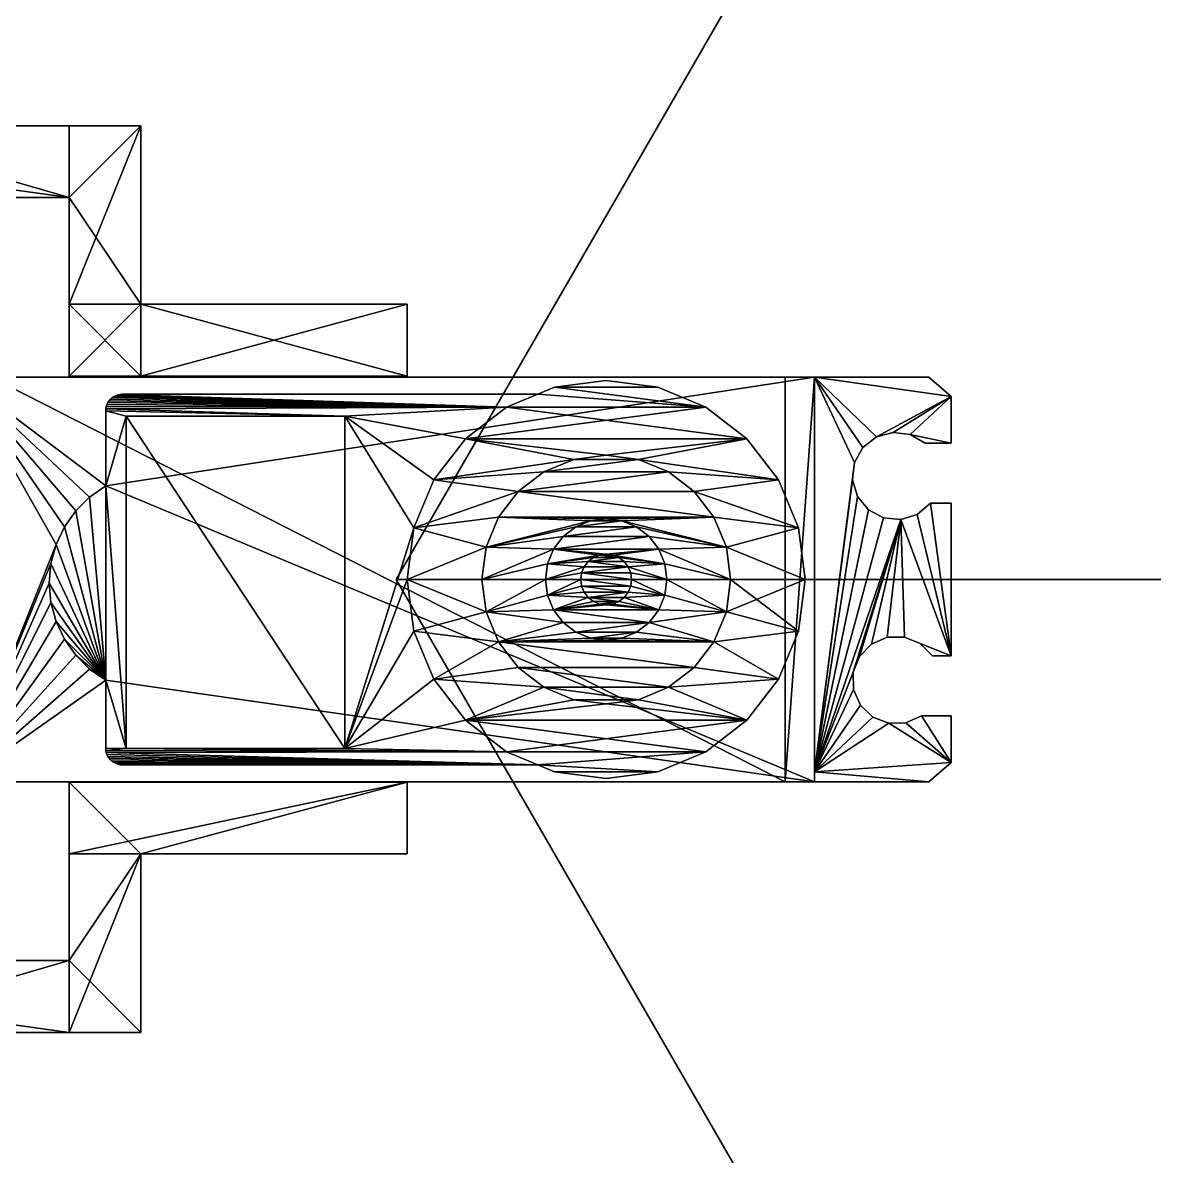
# Model space of a CAD drawing. Extents: x -0.216 to 0.216, y -0.188 to 0.188.
# Drawn here: x -0.1078 to -0.0539, y -0.0275 to 0.0265 of the extents above; entities that cross this region are included whole.
import ezdxf

# ---------------------------------------------------------------- set-up
doc = ezdxf.new("R2010")
doc.units = 0

# ---------------------------------------------------------------- blocks, each defined once
blk = doc.blocks.new('hexa_link1#2')
mesh = blk.add_polyface()
corners = [(-0.115265, 0.006899, 0.099276), (-0.117216, 0.008709, 0.099276), (-0.117216, 0.006487, 0.099276), (-0.117216, 0.008709, 0.09683), (-0.117216, 0.006487, 0.09683), (-0.115265, 0.006899, 0.09683), (-0.11615, 0.00963, 0.099276), (-0.11615, 0.00963, 0.09683), (-0.117216, 0.003631, 0.09683), (-0.115594, 0.003102, 0.09683), (-0.117216, -0.00363, 0.09683), (-0.115594, 0.003101, 0.099276), (-0.117216, 0.00363, 0.099276), (-0.117216, -0.00363, 0.099276), (-0.116223, 0.003631, 0.099276), (-0.116223, 0.003631, 0.09683), (-0.115975, 0.006487, 0.099276), (-0.105579, 0.01819, 0.088049), (-0.130264, 0.021608, 0.088049), (-0.130264, 0.01819, 0.088049), (-0.117379, 0.01819, 0.071549), (-0.130264, 0.01819, 0.071549), (-0.132399, 0.01819, 0.087768), (-0.132399, 0.01819, 0.071831), (-0.134389, 0.01819, 0.086944), (-0.132399, 0.021608, 0.087768), (-0.132399, 0.021608, 0.071831), (-0.134389, 0.021608, 0.072655), (-0.134389, 0.01819, 0.072655), (-0.130264, 0.021608, 0.071549), (-0.117379, 0.021608, 0.071549), (-0.117379, 0.021608, 0.070169), (-0.117379, 0.01819, 0.070169), (-0.105579, 0.021608, 0.088049)]
mesh.append_faces([[corners[k] for k in face] for face in [(0, 1, 2), (3, 2, 1), (2, 3, 4), (3, 5, 4), (3, 6, 7), (6, 3, 1), (8, 9, 10), (11, 12, 13), (14, 8, 12), (8, 14, 15), (10, 12, 8), (4, 16, 2), (17, 18, 19), (19, 20, 17), (19, 21, 20), (22, 21, 19), (22, 23, 21), (24, 23, 22), (25, 24, 22), (22, 18, 25), (18, 22, 19), (26, 25, 18), (27, 25, 26), (27, 23, 28), (23, 27, 26), (29, 23, 26), (23, 29, 21), (30, 21, 29), (21, 30, 20), (31, 20, 30), (20, 31, 32), (29, 33, 30), (29, 18, 33), (26, 18, 29)]])
mesh = blk.add_polyface()
corners = [(-0.110711, 0.00963, 0.099276), (-0.113011, 0.006282, 0.099276), (-0.112611, 0.005565, 0.099276), (-0.113658, 0.006788, 0.099276), (-0.117216, 0.008709, 0.099276), (-0.11615, 0.00963, 0.099276), (-0.11615, 0.00963, 0.09683), (-0.110711, 0.00963, 0.09683), (-0.112519, 0.004748, 0.09683), (-0.112519, 0.004748, 0.099276), (-0.112611, 0.005565, 0.09683), (-0.113011, 0.006282, 0.09683), (-0.113658, 0.006788, 0.09683), (-0.11445, 0.007006, 0.099276), (-0.11445, 0.007006, 0.09683), (-0.115265, 0.006899, 0.09683), (-0.115265, 0.006899, 0.099276), (-0.117216, 0.008709, 0.09683), (-0.117216, 0.006487, 0.09683), (-0.115975, 0.006487, 0.09683), (-0.115975, 0.006487, 0.099276), (-0.117216, 0.006487, 0.099276), (-0.130264, 0.021608, 0.088049), (-0.105579, 0.01819, 0.088049), (-0.105579, 0.021608, 0.088049), (-0.117379, 0.01819, 0.071549), (-0.105579, 0.01819, 0.070169), (-0.117379, 0.021608, 0.070169), (-0.117379, 0.01819, 0.070169), (-0.117379, 0.021608, 0.071549), (-0.102161, 0.021609, 0.070169)]
mesh.append_faces([[corners[k] for k in face] for face in [(0, 1, 2), (0, 3, 1), (0, 4, 3), (4, 0, 5), (0, 6, 5), (6, 0, 7), (2, 8, 9), (8, 2, 10), (1, 10, 2), (10, 1, 11), (1, 12, 11), (12, 1, 3), (13, 12, 3), (12, 13, 14), (13, 15, 14), (15, 13, 16), (4, 16, 13), (15, 17, 14), (17, 12, 14), (17, 7, 12), (7, 17, 6), (12, 7, 11), (11, 7, 10), (18, 15, 19), (16, 19, 15), (19, 16, 20), (16, 21, 20), (20, 18, 19), (3, 4, 13), (22, 23, 24), (23, 25, 26), (27, 26, 28), (29, 30, 27), (26, 25, 28)]])
mesh = blk.add_polyface()
corners = [(-0.103143, 0.008818, 0.103486), (-0.103039, 0.008825, 0.10613), (-0.103039, 0.008825, 0.103486), (-0.103143, 0.008818, 0.10613), (-0.103245, 0.008798, 0.103486), (-0.103245, 0.008798, 0.10613), (-0.103343, 0.008764, 0.103486), (-0.103343, 0.008764, 0.10613), (-0.103436, 0.008718, 0.103486), (-0.103436, 0.008718, 0.10613), (-0.103523, 0.008661, 0.103486), (-0.103523, 0.008661, 0.10613), (-0.103601, 0.008592, 0.103486), (-0.103601, 0.008592, 0.10613), (-0.103669, 0.008514, 0.10613), (-0.103669, 0.008514, 0.103486), (-0.103727, 0.008428, 0.10613), (-0.103727, 0.008428, 0.103486), (-0.103773, 0.008335, 0.103486), (-0.103773, 0.008335, 0.10613), (-0.105579, 0.00969, 0.10613), (-0.105579, 0.021608, 0.088049), (-0.105579, 0.01819, 0.088049), (-0.105579, 0.013108, 0.10613), (-0.102161, 0.00969, 0.10613), (-0.102161, 0.013108, 0.10613), (-0.105579, 0.00969, 0.070169), (-0.105579, 0.01819, 0.070169), (-0.117379, 0.021608, 0.070169), (-0.102161, 0.021609, 0.070169), (-0.117379, 0.021608, 0.071549), (-0.102161, 0.021608, 0.088049), (-0.102161, 0.013108, 0.070169)]
mesh.append_faces([[corners[k] for k in face] for face in [(0, 1, 2), (1, 0, 3), (4, 3, 0), (3, 4, 5), (6, 5, 4), (5, 6, 7), (8, 7, 6), (7, 8, 9), (10, 9, 8), (9, 10, 11), (12, 11, 10), (11, 12, 13), (12, 14, 13), (14, 12, 15), (15, 16, 14), (16, 15, 17), (18, 16, 17), (16, 18, 19), (20, 21, 22), (21, 20, 23), (24, 23, 20), (23, 24, 25), (26, 24, 20), (20, 22, 26), (26, 22, 27), (27, 28, 29), (29, 30, 21), (29, 21, 31), (23, 31, 21), (31, 23, 25), (32, 31, 25), (31, 32, 29), (32, 27, 29), (32, 26, 27)]])
mesh = blk.add_polyface()
corners = [(-0.103039, 0.008825, 0.103486), (-0.083255, 0.008825, 0.10613), (-0.083255, 0.008825, 0.103486), (-0.103143, 0.008818, 0.10613), (-0.08474, 0.00821, 0.10613), (-0.08821, 0.00474, 0.10613), (-0.092446, 0.007781, 0.10613), (-0.089157, 0.002454, 0.10613), (-0.110711, 0.00963, 0.09683), (-0.070071, 0.00963, 0.103486), (-0.110711, 0.00963, 0.072173), (-0.109303, 0.00963, 0.070169), (-0.103039, 0.008825, 0.10613), (-0.103245, 0.008798, 0.10613), (-0.103343, 0.008764, 0.10613), (-0.103436, 0.008718, 0.10613), (-0.103523, 0.008661, 0.10613), (-0.103601, 0.008592, 0.10613), (-0.103669, 0.008514, 0.10613), (-0.103727, 0.008428, 0.10613), (-0.103773, 0.008335, 0.10613), (-0.103806, 0.008236, 0.10613), (-0.103826, 0.008135, 0.10613), (-0.103833, 0.008031, 0.10613), (-0.102862, 0.007782, 0.10613), (-0.110711, 0.00963, 0.103486), (-0.103833, 0.004458, 0.103486), (-0.110711, 0.00963, 0.099276), (-0.092446, -0.008049, 0.10613), (-0.102161, 0.00969, 0.10613), (-0.08948, 0.013108, 0.10613), (-0.102161, 0.013108, 0.10613), (-0.08948, 0.00969, 0.10613), (-0.08948, 0.00969, 0.070169), (-0.105579, 0.00969, 0.070169), (-0.102161, 0.013108, 0.070169), (-0.08948, 0.013108, 0.070169)]
mesh.append_faces([[corners[k] for k in face] for face in [(0, 1, 2), (1, 3, 4), (5, 6, 7), (8, 9, 10), (10, 9, 11), (1, 0, 12), (3, 1, 12), (4, 3, 13), (4, 13, 14), (4, 14, 15), (4, 15, 16), (4, 16, 17), (4, 17, 18), (4, 18, 19), (4, 19, 20), (4, 20, 21), (4, 21, 22), (4, 22, 6), (23, 24, 6), (25, 26, 9), (27, 9, 8), (9, 27, 25), (7, 6, 28), (24, 28, 6), (29, 30, 31), (30, 29, 32), (29, 33, 32), (29, 34, 33), (34, 35, 33), (33, 35, 36), (35, 30, 36), (30, 35, 31), (32, 36, 30), (36, 32, 33)]])
mesh = blk.add_polyface()
corners = [(-0.110711, -0.00963, 0.072173), (-0.110711, 0.00963, 0.09683), (-0.110711, 0.00963, 0.072173), (-0.109303, -0.00963, 0.070169), (-0.109303, 0.00963, 0.070169), (-0.106197, 0.001662, 0.103486), (-0.110711, 0.00963, 0.103486), (-0.110711, -0.00963, 0.103486), (-0.110711, 0.00963, 0.099276), (-0.112611, 0.005565, 0.099276), (-0.110711, -0.009157, 0.099276), (-0.112519, 0.004748, 0.099276), (-0.112611, 0.005565, 0.09683), (-0.110711, -0.009157, 0.09683), (-0.112519, 0.004748, 0.09683), (-0.11275, 0.00396, 0.099276), (-0.11275, 0.00396, 0.09683), (-0.113268, 0.003322, 0.09683), (-0.113268, 0.003322, 0.099276), (-0.113992, 0.002934, 0.09683), (-0.113992, 0.002934, 0.099276), (-0.11481, 0.002857, 0.09683), (-0.11481, 0.002857, 0.099276), (-0.115594, 0.003102, 0.09683), (-0.115594, 0.003101, 0.099276), (-0.116223, 0.003631, 0.099276), (-0.116223, 0.003631, 0.09683), (-0.117216, 0.003631, 0.09683), (-0.117216, -0.00363, 0.09683), (-0.117216, -0.00363, 0.099276), (-0.117216, 0.00363, 0.099276), (-0.114169, -0.002752, 0.09683), (-0.114986, -0.002746, 0.09683), (-0.113417, -0.003073, 0.09683), (-0.113417, -0.003073, 0.099276), (-0.114169, -0.002752, 0.099276), (-0.114986, -0.002746, 0.099276)]
mesh.append_faces([[corners[k] for k in face] for face in [(0, 1, 2), (3, 2, 4), (5, 6, 7), (8, 7, 6), (8, 9, 10), (10, 9, 11), (12, 1, 13), (12, 13, 14), (15, 14, 16), (14, 15, 11), (17, 15, 16), (15, 17, 18), (19, 18, 17), (18, 19, 20), (21, 20, 19), (20, 21, 22), (23, 22, 21), (22, 23, 24), (23, 25, 24), (25, 23, 26), (23, 27, 26), (28, 23, 21), (24, 29, 22), (30, 24, 25), (10, 18, 20), (10, 15, 18), (10, 11, 15), (17, 13, 19), (16, 13, 17), (14, 13, 16), (21, 31, 32), (21, 33, 31), (34, 22, 35), (35, 22, 36)]])
mesh = blk.add_polyface()
corners = [(-0.103773, 0.008335, 0.103486), (-0.103806, 0.008236, 0.10613), (-0.103773, 0.008335, 0.10613), (-0.103806, 0.008236, 0.103486), (-0.103826, 0.008135, 0.10613), (-0.103826, 0.008135, 0.103486), (-0.103833, 0.008031, 0.10613), (-0.103833, 0.008031, 0.103486), (-0.103833, 0.004458, 0.10613), (-0.103833, 0.004458, 0.103486), (-0.103833, -0.004793, 0.10613), (-0.092446, 0.007781, 0.10613), (-0.102862, 0.007782, 0.10613), (-0.102862, -0.008049, 0.10613), (-0.1046, 0.003927, 0.10613), (-0.105263, 0.00327, 0.10613), (-0.1046, 0.003927, 0.103486), (-0.105263, 0.00327, 0.103486), (-0.110711, 0.00963, 0.103486), (-0.105801, 0.002507, 0.103486), (-0.106197, 0.001662, 0.103486), (-0.105801, 0.002507, 0.10613), (-0.106197, 0.001662, 0.10613), (-0.10644, 0.000762, 0.103486), (-0.10644, 0.000762, 0.10613), (-0.106522, -0.000168, 0.10613), (-0.106522, -0.000168, 0.103486), (-0.10644, -0.001097, 0.10613)]
mesh.append_faces([[corners[k] for k in face] for face in [(0, 1, 2), (1, 0, 3), (3, 4, 1), (4, 3, 5), (5, 6, 4), (6, 5, 7), (7, 8, 6), (8, 7, 9), (10, 9, 8), (11, 4, 6), (12, 6, 8), (12, 8, 13), (14, 10, 8), (10, 14, 15), (16, 15, 14), (15, 16, 17), (16, 18, 17), (9, 18, 16), (19, 18, 20), (17, 18, 19), (21, 17, 19), (17, 21, 15), (10, 15, 21), (19, 22, 21), (22, 19, 20), (23, 22, 20), (22, 23, 24), (23, 25, 24), (25, 23, 26), (14, 9, 16), (9, 14, 8), (10, 21, 22), (26, 27, 25)]])
mesh = blk.add_polyface()
corners = [(-0.08821, -0.00474, 0.103486), (-0.082963, -0.005131, 0.103486), (-0.086703, -0.006703, 0.103486), (-0.08419, -0.00419, 0.103486), (-0.085131, -0.002963, 0.103486), (-0.089157, -0.002453, 0.103486), (-0.085723, -0.001533, 0.103486), (-0.08948, 0, 0.103486), (-0.085925, 0, 0.103486), (-0.086703, -0.006703, 0.10613), (-0.092446, -0.008049, 0.10613), (-0.08474, -0.00821, 0.10613), (-0.08821, -0.00474, 0.10613), (-0.089157, -0.002453, 0.10613), (-0.08948, 0, 0.10613), (-0.089157, 0.002454, 0.10613), (-0.085925, 0, 0.10613), (-0.085723, -0.001533, 0.10613), (-0.085131, -0.002963, 0.10613), (-0.08419, -0.00419, 0.10613), (-0.082963, -0.005131, 0.10613), (-0.085131, -0.002963, 0.108269), (-0.08419, -0.00419, 0.108269), (-0.085723, -0.001533, 0.108269), (-0.085925, 0, 0.108269), (-0.082047, -0.002047, 0.108269), (-0.109303, 0.00963, 0.070169), (-0.071479, -0.00963, 0.070169), (-0.109303, -0.00963, 0.070169), (-0.070071, -0.00963, 0.103486), (-0.103833, 0.004458, 0.103486), (-0.103833, -0.004793, 0.103486), (-0.102862, 0.007782, 0.10613), (-0.102862, -0.008049, 0.10613)]
mesh.append_faces([[corners[k] for k in face] for face in [(0, 1, 2), (0, 3, 1), (0, 4, 3), (5, 4, 0), (5, 6, 4), (7, 6, 5), (7, 8, 6), (9, 10, 11), (12, 10, 9), (13, 10, 12), (14, 10, 13), (15, 10, 14), (16, 14, 17), (17, 14, 13), (17, 13, 18), (18, 13, 12), (18, 12, 19), (19, 12, 20), (20, 12, 9), (3, 18, 19), (18, 3, 4), (6, 18, 4), (18, 6, 17), (6, 16, 17), (16, 6, 8), (19, 21, 22), (21, 19, 18), (17, 21, 18), (21, 17, 23), (17, 24, 23), (23, 25, 21), (26, 27, 28), (29, 30, 31), (10, 32, 33)]])
mesh = blk.add_polyface()
corners = [(-0.071479, -0.00963, 0.070169), (-0.109303, 0.00963, 0.070169), (-0.071479, 0.00963, 0.070169), (-0.08948, 0, 0.103486), (-0.085723, 0.001534, 0.103486), (-0.085925, 0, 0.103486), (-0.089157, 0.002454, 0.103486), (-0.085131, 0.002963, 0.103486), (-0.08419, 0.00419, 0.103486), (-0.08821, 0.00474, 0.103486), (-0.082963, 0.005131, 0.103486), (-0.081534, 0.005723, 0.103486), (-0.086703, 0.006703, 0.103486), (-0.086703, 0.006703, 0.10613), (-0.092446, 0.007781, 0.10613), (-0.08821, 0.00474, 0.10613), (-0.08474, 0.00821, 0.10613), (-0.081534, 0.005723, 0.10613), (-0.082963, 0.005131, 0.10613), (-0.08419, 0.00419, 0.10613), (-0.089157, 0.002454, 0.10613), (-0.085131, 0.002963, 0.10613), (-0.085723, 0.001534, 0.10613), (-0.08948, 0, 0.10613), (-0.085925, 0, 0.10613), (-0.085723, 0.001534, 0.108269), (-0.085925, 0, 0.108269), (-0.085131, 0.002963, 0.108269), (-0.08419, 0.00419, 0.108269), (-0.082507, 0.001448, 0.108269), (-0.085723, -0.001533, 0.10613), (-0.082895, 0, 0.108269), (-0.085723, -0.001533, 0.108269)]
mesh.append_faces([[corners[k] for k in face] for face in [(0, 1, 2), (3, 4, 5), (6, 4, 3), (6, 7, 4), (6, 8, 7), (9, 8, 6), (9, 10, 8), (9, 11, 10), (12, 11, 9), (13, 14, 15), (16, 14, 13), (17, 13, 15), (17, 15, 18), (18, 15, 19), (19, 15, 20), (19, 20, 21), (21, 20, 22), (22, 20, 23), (22, 23, 24), (5, 22, 24), (22, 5, 4), (4, 21, 22), (21, 4, 7), (8, 21, 7), (21, 8, 19), (24, 25, 26), (25, 24, 22), (22, 27, 25), (27, 22, 21), (19, 27, 21), (27, 19, 28), (25, 29, 26), (26, 30, 24), (26, 31, 32)]])
mesh = blk.add_polyface()
corners = [(-0.109303, 0.00963, 0.070169), (-0.070071, 0.00963, 0.103486), (-0.071479, 0.00963, 0.070169), (-0.077547, 0.009157, 0.103486), (-0.082454, 0.009157, 0.103486), (-0.08, 0.00948, 0.103486), (-0.07526, 0.00821, 0.103486), (-0.077547, 0.009157, 0.10613), (-0.08, 0.00948, 0.10613), (-0.082454, 0.009157, 0.10613), (-0.083255, 0.008825, 0.103486), (-0.083255, 0.008825, 0.10613), (-0.081534, 0.005723, 0.103486), (-0.086703, 0.006703, 0.103486), (-0.08, 0.005925, 0.103486), (-0.073297, 0.006703, 0.103486), (-0.08474, 0.00821, 0.103486), (-0.07526, 0.00821, 0.10613), (-0.086703, 0.006703, 0.10613), (-0.073297, 0.006703, 0.10613), (-0.08474, 0.00821, 0.10613), (-0.08, 0.005925, 0.10613), (-0.081534, 0.005723, 0.10613), (-0.078467, 0.005723, 0.103486), (-0.078467, 0.005723, 0.10613), (-0.081534, 0.005723, 0.108269), (-0.08, 0.005925, 0.108269), (-0.078467, 0.005723, 0.108269), (-0.077038, 0.005131, 0.10613), (-0.082963, 0.005131, 0.108269)]
mesh.append_faces([[corners[k] for k in face] for face in [(0, 1, 2), (3, 4, 5), (4, 3, 6), (5, 7, 3), (7, 5, 8), (4, 8, 5), (8, 4, 9), (10, 9, 4), (9, 10, 11), (12, 13, 14), (13, 15, 14), (16, 15, 13), (16, 6, 15), (10, 6, 16), (4, 6, 10), (17, 18, 19), (17, 20, 18), (17, 11, 20), (17, 9, 11), (7, 9, 17), (9, 7, 8), (21, 18, 22), (19, 18, 21), (21, 23, 24), (23, 21, 14), (22, 14, 21), (14, 22, 12), (21, 25, 22), (25, 21, 26), (24, 26, 21), (26, 24, 27), (28, 27, 24), (25, 27, 29), (27, 25, 26)]])
mesh = blk.add_polyface()
corners = [(-0.103833, 0.004458, 0.103486), (-0.070071, -0.00963, 0.103486), (-0.070071, 0.00963, 0.103486), (-0.085925, 0, 0.108269), (-0.082797, 0.000749, 0.108269), (-0.082895, 0, 0.108269), (-0.082507, 0.001448, 0.108269), (-0.085723, 0.001534, 0.108269), (-0.082047, 0.002047, 0.108269), (-0.081448, 0.002507, 0.108269), (-0.082895, 0, 0.111836), (-0.082797, 0.000749, 0.111836), (-0.082507, 0.001448, 0.111836), (-0.082047, 0.002047, 0.111836), (-0.077953, 0.002047, 0.111836), (-0.081168, 0.000313, 0.111836), (-0.081209, 0, 0.111836), (-0.081047, 0.000605, 0.111836), (-0.080855, 0.000855, 0.111836), (-0.080605, 0.001047, 0.111836), (-0.080313, 0.001168, 0.111836), (-0.08, 0.001209, 0.111836), (-0.081168, 0.000313, 0.108269), (-0.081209, 0, 0.108269), (-0.081047, 0.000605, 0.108269), (-0.080855, 0.000855, 0.108269), (-0.080605, 0.001047, 0.108269), (-0.080313, 0.001168, 0.108269), (-0.078953, 0.000605, 0.108269), (-0.078791, 0, 0.108269)]
mesh.append_faces([[corners[k] for k in face] for face in [(0, 1, 2), (3, 4, 5), (3, 6, 4), (7, 8, 6), (7, 9, 8), (4, 10, 5), (10, 4, 11), (4, 12, 11), (12, 4, 6), (6, 13, 12), (13, 6, 8), (9, 13, 8), (13, 14, 12), (10, 15, 16), (10, 17, 15), (11, 17, 10), (11, 18, 17), (11, 19, 18), (11, 20, 19), (12, 20, 11), (20, 12, 21), (16, 22, 23), (22, 16, 15), (15, 24, 22), (24, 15, 17), (17, 25, 24), (25, 17, 18), (19, 25, 18), (25, 19, 26), (20, 26, 19), (26, 20, 27), (24, 28, 22), (22, 29, 23)]])
mesh = blk.add_polyface()
corners = [(-0.070071, 0.00963, 0.072173), (-0.071479, -0.00963, 0.070169), (-0.071479, 0.00963, 0.070169), (-0.077547, 0.009157, 0.103486), (-0.07526, 0.00821, 0.10613), (-0.07526, 0.00821, 0.103486), (-0.077547, 0.009157, 0.10613), (-0.073297, 0.006703, 0.10613), (-0.073297, 0.006703, 0.103486), (-0.078467, 0.005723, 0.10613), (-0.08, 0.005925, 0.10613), (-0.07179, 0.00474, 0.10613), (-0.077038, 0.005131, 0.10613), (-0.077038, 0.005131, 0.103486), (-0.070843, 0.002454, 0.10613), (-0.07581, 0.00419, 0.10613), (-0.074869, 0.002963, 0.10613), (-0.07581, 0.00419, 0.103486), (-0.07179, 0.00474, 0.103486), (-0.078467, 0.005723, 0.103486), (-0.08, 0.005925, 0.103486), (-0.070843, 0.002454, 0.103486), (-0.074869, 0.002963, 0.103486), (-0.074277, 0.001534, 0.10613), (-0.078467, 0.005723, 0.108269), (-0.077038, 0.005131, 0.108269), (-0.07581, 0.00419, 0.108269), (-0.074869, 0.002963, 0.108269), (-0.074277, 0.001534, 0.108269), (-0.079251, 0.002797, 0.108269)]
mesh.append_faces([[corners[k] for k in face] for face in [(0, 1, 2), (3, 4, 5), (4, 3, 6), (5, 7, 8), (7, 5, 4), (9, 7, 10), (7, 9, 11), (11, 9, 12), (9, 13, 12), (14, 15, 16), (11, 15, 14), (11, 12, 15), (13, 15, 12), (15, 13, 17), (13, 18, 17), (19, 18, 13), (19, 8, 18), (20, 8, 19), (8, 11, 18), (11, 8, 7), (11, 21, 18), (21, 11, 14), (17, 21, 22), (17, 18, 21), (22, 15, 17), (15, 22, 16), (22, 23, 16), (24, 12, 25), (15, 25, 12), (25, 15, 26), (15, 27, 26), (27, 15, 16), (16, 28, 27), (29, 27, 28)]])
mesh = blk.add_polyface()
corners = [(-0.070071, -0.00963, 0.103486), (-0.071479, -0.00963, 0.070169), (-0.070071, -0.00963, 0.09683), (-0.070071, 0.00963, 0.072173), (-0.070071, -0.00963, 0.072173), (-0.070071, 0.00963, 0.09683), (-0.070071, -0.009157, 0.099276), (-0.070071, 0.00963, 0.103486), (-0.070071, -0.00963, 0.099276), (-0.070071, -0.009157, 0.09683), (-0.068032, 0.00396, 0.099276), (-0.067514, 0.003322, 0.099276), (-0.068237, -0.004418, 0.099276), (-0.068223, -0.005235, 0.099276), (-0.067895, -0.005984, 0.099276), (-0.067304, -0.006549, 0.099276), (-0.064631, -0.00963, 0.099276), (-0.067895, -0.005984, 0.09683), (-0.067304, -0.006549, 0.09683), (-0.068223, -0.005235, 0.09683), (-0.068237, -0.004418, 0.09683), (-0.07179, -0.00474, 0.10613), (-0.077038, -0.005131, 0.10613), (-0.073297, -0.006703, 0.10613), (-0.074869, -0.002963, 0.10613), (-0.07581, -0.00419, 0.10613), (-0.070843, -0.002453, 0.10613), (-0.074277, -0.001533, 0.10613), (-0.07052, 0, 0.10613), (-0.07052, 0, 0.103486), (-0.070843, -0.002453, 0.103486), (-0.07179, -0.00474, 0.103486), (-0.073297, -0.006703, 0.103486), (-0.07526, -0.00821, 0.10613), (-0.077038, -0.005131, 0.103486), (-0.074869, -0.002963, 0.103486), (-0.07581, -0.00419, 0.103486), (-0.074277, -0.001533, 0.103486), (-0.074075, 0, 0.103486), (-0.074277, -0.001533, 0.108269), (-0.074075, 0, 0.10613)]
mesh.append_faces([[corners[k] for k in face] for face in [(0, 1, 2), (1, 3, 4), (4, 5, 2), (4, 2, 1), (0, 6, 7), (6, 0, 8), (2, 5, 9), (10, 6, 11), (12, 6, 13), (13, 6, 14), (14, 6, 15), (16, 6, 8), (9, 17, 18), (9, 19, 17), (9, 20, 19), (21, 22, 23), (21, 24, 25), (26, 24, 21), (26, 27, 24), (28, 27, 26), (26, 29, 28), (29, 26, 30), (21, 30, 26), (30, 21, 31), (23, 31, 21), (31, 23, 32), (33, 32, 23), (34, 31, 32), (35, 31, 36), (35, 30, 31), (37, 30, 35), (38, 30, 37), (38, 29, 30), (39, 40, 27)]])
mesh = blk.add_polyface()
corners = [(-0.071479, 0.00963, 0.070169), (-0.070071, 0.00963, 0.103486), (-0.070071, 0.00963, 0.09683), (-0.070071, 0.00963, 0.072173), (-0.070071, 0.00963, 0.099276), (-0.064631, 0.00963, 0.09683), (-0.064631, 0.00963, 0.099276), (-0.063566, 0.008709, 0.099276), (-0.067124, 0.006788, 0.099276), (-0.06777, 0.006282, 0.099276), (-0.068171, 0.005565, 0.099276), (-0.067771, 0.006282, 0.09683), (-0.068171, 0.005565, 0.09683), (-0.067124, 0.006788, 0.09683), (-0.063566, 0.008709, 0.09683), (-0.063566, 0.006487, 0.09683), (-0.063566, 0.006487, 0.099276), (-0.065517, 0.0069, 0.099276), (-0.066332, 0.007006, 0.099276), (-0.066332, 0.007006, 0.09683), (-0.065517, 0.0069, 0.09683), (-0.064807, 0.006487, 0.09683), (-0.064807, 0.006487, 0.099276)]
mesh.append_faces([[corners[k] for k in face] for face in [(0, 1, 2), (0, 2, 3), (2, 4, 5), (5, 4, 6), (4, 7, 6), (7, 4, 8), (8, 4, 9), (9, 4, 10), (2, 11, 12), (2, 13, 11), (2, 14, 13), (14, 2, 5), (5, 7, 14), (7, 5, 6), (7, 15, 14), (15, 7, 16), (7, 17, 16), (17, 7, 18), (7, 8, 18), (8, 19, 18), (19, 8, 13), (9, 13, 8), (13, 9, 11), (13, 14, 19), (14, 20, 19), (20, 14, 15), (20, 15, 21), (15, 22, 21), (22, 15, 16), (16, 17, 22), (17, 21, 22), (21, 17, 20), (18, 20, 17), (20, 18, 19)]])
mesh = blk.add_polyface()
corners = [(-0.070071, 0.00963, 0.09683), (-0.070071, -0.00963, 0.072173), (-0.070071, 0.00963, 0.072173), (-0.068171, 0.005565, 0.099276), (-0.070071, 0.00963, 0.099276), (-0.070071, -0.009157, 0.099276), (-0.070071, 0.00963, 0.103486), (-0.068171, 0.005565, 0.09683), (-0.070071, -0.009157, 0.09683), (-0.067771, 0.006282, 0.09683), (-0.06777, 0.006282, 0.099276), (-0.068263, 0.004748, 0.09683), (-0.068263, 0.004748, 0.099276), (-0.068032, 0.00396, 0.09683), (-0.068032, 0.00396, 0.099276), (-0.067514, 0.003322, 0.09683), (-0.067514, 0.003322, 0.099276), (-0.06679, 0.002934, 0.099276), (-0.06679, 0.002934, 0.09683), (-0.065972, 0.002857, 0.099276), (-0.065972, 0.002857, 0.09683), (-0.065188, 0.003102, 0.099276), (-0.065188, 0.003101, 0.09683), (-0.064559, 0.003631, 0.099276), (-0.064559, 0.003631, 0.09683), (-0.063566, 0.003631, 0.099276), (-0.063566, 0.003631, 0.09683), (-0.063566, -0.00363, 0.09683), (-0.063566, -0.00363, 0.099276)]
mesh.append_faces([[corners[k] for k in face] for face in [(0, 1, 2), (3, 4, 5), (6, 5, 4), (0, 7, 8), (3, 9, 10), (9, 3, 7), (3, 11, 7), (11, 3, 12), (3, 5, 12), (8, 7, 11), (12, 13, 11), (13, 12, 14), (14, 15, 13), (15, 14, 16), (17, 15, 16), (15, 17, 18), (19, 18, 17), (18, 19, 20), (21, 20, 19), (20, 21, 22), (23, 22, 21), (22, 23, 24), (25, 24, 23), (24, 25, 26), (25, 27, 26), (23, 28, 25), (28, 23, 21), (28, 21, 19), (22, 27, 20), (24, 27, 22), (27, 24, 26), (12, 5, 14), (8, 13, 15), (8, 11, 13)]])
mesh = blk.add_polyface()
corners = [(-0.077038, 0.005131, 0.103486), (-0.078467, 0.005723, 0.10613), (-0.078467, 0.005723, 0.103486), (-0.081534, 0.005723, 0.10613), (-0.082963, 0.005131, 0.103486), (-0.081534, 0.005723, 0.103486), (-0.082963, 0.005131, 0.10613), (-0.08419, 0.00419, 0.10613), (-0.08419, 0.00419, 0.103486), (-0.08419, 0.00419, 0.108269), (-0.082963, 0.005131, 0.108269), (-0.081534, 0.005723, 0.108269), (-0.074869, 0.002963, 0.108269), (-0.085131, 0.002963, 0.108269), (-0.07581, 0.00419, 0.108269), (-0.077038, 0.005131, 0.108269), (-0.078467, 0.005723, 0.108269), (-0.08, 0.002895, 0.108269), (-0.079251, 0.002797, 0.108269), (-0.085723, 0.001534, 0.108269), (-0.080749, 0.002797, 0.108269), (-0.081448, 0.002507, 0.108269), (-0.08, 0.002895, 0.111836), (-0.080749, 0.002797, 0.111836), (-0.079251, 0.002797, 0.111836), (-0.081448, 0.002507, 0.111836), (-0.078552, 0.002507, 0.111836), (-0.078552, 0.002507, 0.108269), (-0.077953, 0.002047, 0.108269), (-0.082047, 0.002047, 0.111836), (-0.077953, 0.002047, 0.111836)]
mesh.append_faces([[corners[k] for k in face] for face in [(0, 1, 2), (3, 4, 5), (4, 3, 6), (4, 7, 8), (7, 4, 6), (6, 9, 7), (9, 6, 10), (3, 10, 6), (10, 3, 11), (9, 12, 13), (9, 14, 12), (9, 15, 14), (10, 15, 9), (10, 16, 15), (13, 12, 17), (17, 12, 18), (19, 20, 21), (13, 20, 19), (20, 13, 17), (22, 20, 17), (20, 22, 23), (24, 23, 22), (23, 24, 25), (25, 24, 26), (18, 26, 24), (26, 18, 27), (28, 26, 27), (29, 21, 25), (20, 25, 21), (25, 20, 23), (25, 26, 29), (29, 26, 30), (22, 18, 24), (18, 22, 17)]])
mesh = blk.add_polyface()
corners = [(-0.103833, 0.004458, 0.103486), (-0.103833, -0.004793, 0.10613), (-0.103833, -0.004793, 0.103486), (-0.103833, -0.008031, 0.10613), (-0.103833, -0.008031, 0.103486), (-0.103826, -0.008135, 0.10613), (-0.103826, -0.008135, 0.103486), (-0.102862, -0.008049, 0.10613), (-0.103833, 0.004458, 0.10613), (-0.1046, -0.004262, 0.103486), (-0.110711, -0.00963, 0.103486), (-0.105263, -0.003605, 0.103486), (-0.105801, -0.002843, 0.103486), (-0.106197, -0.001998, 0.103486), (-0.10644, -0.001097, 0.103486), (-0.106522, -0.000168, 0.103486), (-0.10644, 0.000762, 0.103486), (-0.106197, 0.001662, 0.103486), (-0.10644, -0.001097, 0.10613), (-0.106197, -0.001998, 0.10613), (-0.105801, -0.002843, 0.10613), (-0.105263, -0.003605, 0.10613), (-0.1046, -0.004262, 0.10613), (-0.106522, -0.000168, 0.10613), (-0.10644, 0.000762, 0.10613), (-0.106197, 0.001662, 0.10613)]
mesh.append_faces([[corners[k] for k in face] for face in [(0, 1, 2), (2, 3, 1), (3, 2, 4), (4, 5, 3), (5, 4, 6), (7, 8, 1), (9, 10, 2), (11, 10, 9), (12, 10, 11), (13, 10, 12), (14, 10, 13), (15, 10, 14), (16, 10, 15), (17, 10, 16), (18, 15, 14), (14, 19, 18), (19, 14, 13), (13, 20, 19), (20, 13, 12), (11, 20, 12), (20, 11, 21), (9, 21, 11), (21, 9, 22), (2, 22, 9), (22, 2, 1), (1, 21, 22), (1, 20, 21), (1, 19, 20), (1, 18, 19), (1, 23, 18), (1, 24, 23), (1, 25, 24), (7, 1, 3), (7, 3, 5)]])
mesh = blk.add_polyface()
corners = [(-0.117216, 0.00363, 0.099276), (-0.117216, -0.00363, 0.09683), (-0.117216, -0.00363, 0.099276), (-0.116323, -0.00363, 0.099276), (-0.116323, -0.00363, 0.09683), (-0.115743, -0.003054, 0.09683), (-0.115743, -0.003054, 0.099276), (-0.117216, -0.006487, 0.09683), (-0.115057, -0.006821, 0.09683), (-0.117216, -0.008709, 0.09683), (-0.115803, -0.006487, 0.099276), (-0.117216, -0.006487, 0.099276), (-0.117216, -0.008709, 0.099276), (-0.11615, -0.00963, 0.099276), (-0.11615, -0.00963, 0.09683), (-0.115057, -0.006821, 0.099276), (-0.132399, -0.018149, 0.071831), (-0.130264, -0.021567, 0.071549), (-0.132399, -0.021567, 0.071831), (-0.130264, -0.018149, 0.071549), (-0.130264, -0.018149, 0.088049), (-0.132399, -0.018149, 0.087768), (-0.134389, -0.018149, 0.072655), (-0.134389, -0.021567, 0.086944), (-0.134389, -0.018149, 0.086944), (-0.132399, -0.021567, 0.087768), (-0.130264, -0.021567, 0.088049), (-0.105579, -0.021567, 0.088049), (-0.117379, -0.021567, 0.071549), (-0.117379, -0.018149, 0.071549), (-0.105579, -0.018149, 0.088049), (-0.117379, -0.018149, 0.070169), (-0.117379, -0.021567, 0.070169)]
mesh.append_faces([[corners[k] for k in face] for face in [(0, 1, 2), (1, 3, 2), (3, 1, 4), (1, 5, 4), (6, 2, 3), (7, 8, 9), (10, 7, 11), (7, 12, 11), (12, 7, 9), (9, 13, 12), (13, 9, 14), (15, 11, 12), (16, 17, 18), (17, 16, 19), (16, 20, 19), (16, 21, 20), (22, 21, 16), (18, 22, 16), (23, 21, 24), (21, 23, 25), (23, 18, 25), (25, 18, 26), (26, 18, 17), (26, 17, 27), (27, 17, 28), (17, 29, 28), (29, 17, 19), (19, 30, 29), (19, 20, 30), (27, 20, 26), (20, 25, 26), (25, 20, 21), (28, 31, 32), (31, 28, 29)]])
mesh = blk.add_polyface()
corners = [(-0.067514, 0.003322, 0.099276), (-0.070071, -0.009157, 0.099276), (-0.06679, 0.002934, 0.099276), (-0.065972, 0.002857, 0.099276), (-0.068237, -0.004418, 0.099276), (-0.070071, -0.009157, 0.09683), (-0.065972, 0.002857, 0.09683), (-0.068237, -0.004418, 0.09683), (-0.06679, 0.002934, 0.09683), (-0.067514, 0.003322, 0.09683), (-0.063566, -0.00363, 0.09683), (-0.063566, 0.003631, 0.099276), (-0.063566, -0.00363, 0.099276), (-0.065796, -0.002746, 0.099276), (-0.066613, -0.002752, 0.099276), (-0.067365, -0.003073, 0.099276), (-0.067935, -0.003658, 0.099276), (-0.067935, -0.003658, 0.09683), (-0.067365, -0.003073, 0.09683), (-0.066613, -0.002752, 0.09683), (-0.065796, -0.002746, 0.09683), (-0.065039, -0.003054, 0.09683), (-0.064459, -0.00363, 0.09683), (-0.064459, -0.00363, 0.099276), (-0.065039, -0.003054, 0.099276)]
mesh.append_faces([[corners[k] for k in face] for face in [(0, 1, 2), (2, 1, 3), (3, 1, 4), (5, 6, 7), (5, 8, 6), (5, 9, 8), (10, 11, 12), (12, 3, 13), (3, 14, 13), (3, 15, 14), (3, 16, 15), (3, 4, 16), (16, 7, 17), (7, 6, 17), (17, 6, 18), (18, 6, 19), (19, 6, 20), (6, 10, 20), (20, 10, 21), (21, 10, 22), (10, 23, 22), (23, 10, 12), (12, 24, 23), (12, 13, 24), (20, 24, 13), (24, 20, 21), (22, 24, 21), (24, 22, 23), (14, 20, 13), (20, 14, 19), (15, 19, 14), (19, 15, 18), (16, 18, 15), (18, 16, 17)]])
mesh = blk.add_polyface()
corners = [(-0.07052, 0, 0.10613), (-0.074277, 0.001534, 0.10613), (-0.074075, 0, 0.10613), (-0.070843, 0.002454, 0.10613), (-0.074869, 0.002963, 0.10613), (-0.07052, 0, 0.103486), (-0.070843, 0.002454, 0.103486), (-0.074277, 0.001534, 0.103486), (-0.074075, 0, 0.103486), (-0.074869, 0.002963, 0.103486), (-0.074277, 0.001534, 0.108269), (-0.074075, 0, 0.108269), (-0.079251, 0.002797, 0.108269), (-0.078552, 0.002507, 0.108269), (-0.077953, 0.002047, 0.108269), (-0.077493, 0.001448, 0.108269), (-0.077203, 0.000749, 0.108269), (-0.077105, 0, 0.108269), (-0.077493, 0.001448, 0.111836), (-0.077203, 0.000749, 0.111836), (-0.077105, 0, 0.111836), (-0.078953, 0.000605, 0.111836), (-0.074277, -0.001533, 0.10613), (-0.074277, -0.001533, 0.108269), (-0.077203, -0.000749, 0.111836), (-0.077203, -0.000749, 0.108269), (-0.078791, 0, 0.111836)]
mesh.append_faces([[corners[k] for k in face] for face in [(0, 1, 2), (3, 1, 0), (3, 4, 1), (3, 5, 6), (5, 3, 0), (7, 5, 8), (7, 6, 5), (9, 6, 7), (1, 9, 7), (8, 1, 7), (1, 8, 2), (10, 4, 1), (2, 10, 1), (10, 2, 11), (12, 10, 13), (13, 10, 14), (14, 10, 15), (15, 10, 11), (15, 11, 16), (16, 11, 17), (18, 14, 15), (15, 19, 18), (19, 15, 16), (17, 19, 16), (19, 17, 20), (21, 19, 20), (0, 2, 22), (8, 22, 2), (2, 23, 11), (17, 11, 23), (17, 24, 20), (24, 17, 25), (26, 20, 24)]])
mesh = blk.add_polyface()
corners = [(-0.078552, 0.002507, 0.111836), (-0.077953, 0.002047, 0.108269), (-0.077953, 0.002047, 0.111836), (-0.077493, 0.001448, 0.111836), (-0.082507, 0.001448, 0.111836), (-0.08, 0.001209, 0.111836), (-0.079687, 0.001168, 0.111836), (-0.077203, 0.000749, 0.111836), (-0.079395, 0.001047, 0.111836), (-0.079145, 0.000855, 0.111836), (-0.078953, 0.000605, 0.111836), (-0.077105, 0, 0.111836), (-0.078832, 0.000313, 0.111836), (-0.078791, 0, 0.111836), (-0.08, 0.001209, 0.108269), (-0.080313, 0.001168, 0.111836), (-0.080313, 0.001168, 0.108269), (-0.079687, 0.001168, 0.108269), (-0.079395, 0.001047, 0.108269), (-0.079145, 0.000855, 0.108269), (-0.078953, 0.000605, 0.108269), (-0.078832, 0.000313, 0.108269), (-0.078791, 0, 0.108269), (-0.080605, 0.001047, 0.108269), (-0.080855, 0.000855, 0.108269), (-0.081047, 0.000605, 0.108269), (-0.081168, 0.000313, 0.108269)]
mesh.append_faces([[corners[k] for k in face] for face in [(0, 1, 2), (1, 3, 2), (4, 2, 3), (4, 3, 5), (5, 3, 6), (6, 3, 7), (6, 7, 8), (8, 7, 9), (9, 7, 10), (10, 11, 12), (12, 11, 13), (14, 15, 5), (15, 14, 16), (17, 16, 14), (16, 17, 18), (6, 18, 17), (18, 6, 8), (9, 18, 8), (18, 9, 19), (9, 20, 19), (20, 9, 10), (10, 21, 20), (21, 10, 12), (13, 21, 12), (21, 13, 22), (16, 18, 23), (23, 18, 24), (24, 18, 19), (24, 19, 20), (24, 20, 25), (26, 20, 21), (26, 21, 22), (14, 6, 17), (6, 14, 5)]])
mesh = blk.add_polyface()
corners = [(-0.085723, -0.001533, 0.108269), (-0.082507, -0.001448, 0.108269), (-0.082047, -0.002047, 0.108269), (-0.082797, -0.000749, 0.108269), (-0.082895, 0, 0.108269), (-0.081448, -0.002507, 0.111836), (-0.081448, -0.002507, 0.108269), (-0.082047, -0.002047, 0.111836), (-0.082507, -0.001448, 0.111836), (-0.082797, -0.000749, 0.111836), (-0.082895, 0, 0.111836), (-0.080313, -0.001168, 0.111836), (-0.08, -0.001209, 0.111836), (-0.080605, -0.001047, 0.111836), (-0.080855, -0.000855, 0.111836), (-0.081047, -0.000605, 0.111836), (-0.081168, -0.000313, 0.111836), (-0.081209, 0, 0.111836), (-0.080313, -0.001168, 0.108269), (-0.080605, -0.001047, 0.108269), (-0.080855, -0.000855, 0.108269), (-0.081047, -0.000605, 0.108269), (-0.081168, -0.000313, 0.108269), (-0.081209, 0, 0.108269), (-0.078832, -0.000313, 0.108269), (-0.078953, -0.000605, 0.108269), (-0.077953, -0.002047, 0.111836)]
mesh.append_faces([[corners[k] for k in face] for face in [(0, 1, 2), (0, 3, 1), (0, 4, 3), (2, 5, 6), (5, 2, 7), (1, 7, 2), (7, 1, 8), (1, 9, 8), (9, 1, 3), (3, 10, 9), (10, 3, 4), (8, 11, 12), (8, 13, 11), (8, 14, 13), (9, 14, 8), (9, 15, 14), (9, 16, 15), (9, 17, 16), (10, 17, 9), (13, 18, 11), (18, 13, 19), (14, 19, 13), (19, 14, 20), (15, 20, 14), (20, 15, 21), (15, 22, 21), (22, 15, 16), (16, 23, 22), (23, 16, 17), (23, 24, 22), (22, 25, 21), (21, 25, 20), (8, 26, 7), (7, 26, 5)]])
mesh = blk.add_polyface()
corners = [(-0.077953, -0.002047, 0.111836), (-0.077493, -0.001448, 0.108269), (-0.077953, -0.002047, 0.108269), (-0.078552, -0.002507, 0.108269), (-0.078791, 0, 0.111836), (-0.077203, -0.000749, 0.111836), (-0.078832, -0.000313, 0.111836), (-0.078953, -0.000605, 0.111836), (-0.079145, -0.000855, 0.111836), (-0.077493, -0.001448, 0.111836), (-0.079395, -0.001047, 0.111836), (-0.079687, -0.001168, 0.111836), (-0.08, -0.001209, 0.111836), (-0.082507, -0.001448, 0.111836), (-0.078832, -0.000313, 0.108269), (-0.078791, 0, 0.108269), (-0.078953, -0.000605, 0.108269), (-0.079145, -0.000855, 0.108269), (-0.079395, -0.001047, 0.108269), (-0.079687, -0.001168, 0.108269), (-0.08, -0.001209, 0.108269), (-0.080313, -0.001168, 0.108269), (-0.080313, -0.001168, 0.111836), (-0.081209, 0, 0.108269), (-0.081168, -0.000313, 0.108269), (-0.080855, -0.000855, 0.108269), (-0.080605, -0.001047, 0.108269), (-0.081448, -0.002507, 0.111836), (-0.078552, -0.002507, 0.111836)]
mesh.append_faces([[corners[k] for k in face] for face in [(0, 1, 2), (3, 0, 2), (4, 5, 6), (6, 5, 7), (7, 5, 8), (8, 5, 9), (8, 9, 10), (10, 9, 11), (11, 9, 12), (13, 12, 9), (4, 14, 15), (14, 4, 6), (7, 14, 6), (14, 7, 16), (8, 16, 7), (16, 8, 17), (10, 17, 8), (17, 10, 18), (10, 19, 18), (19, 10, 11), (11, 20, 19), (20, 11, 12), (12, 21, 20), (21, 12, 22), (23, 15, 14), (24, 14, 16), (25, 16, 17), (25, 17, 18), (25, 18, 26), (26, 18, 21), (21, 18, 19), (21, 19, 20), (13, 9, 0), (27, 0, 28)]])
mesh = blk.add_polyface()
corners = [(-0.073297, -0.006703, 0.10613), (-0.078467, -0.005723, 0.10613), (-0.08, -0.005925, 0.10613), (-0.077038, -0.005131, 0.10613), (-0.07179, -0.00474, 0.10613), (-0.07581, -0.00419, 0.10613), (-0.073297, -0.006703, 0.103486), (-0.07526, -0.00821, 0.10613), (-0.07526, -0.00821, 0.103486), (-0.077546, -0.009157, 0.10613), (-0.077546, -0.009157, 0.103486), (-0.07581, -0.00419, 0.103486), (-0.07179, -0.00474, 0.103486), (-0.077038, -0.005131, 0.103486), (-0.074277, -0.001533, 0.10613), (-0.074075, 0, 0.103486), (-0.074277, -0.001533, 0.103486), (-0.074869, -0.002963, 0.103486), (-0.074869, -0.002963, 0.10613), (-0.078467, -0.005723, 0.103486), (-0.074277, -0.001533, 0.108269), (-0.074869, -0.002963, 0.108269), (-0.07581, -0.00419, 0.108269), (-0.077038, -0.005131, 0.108269), (-0.077105, 0, 0.108269), (-0.077203, -0.000749, 0.108269), (-0.077493, -0.001448, 0.108269), (-0.077953, -0.002047, 0.108269), (-0.078552, -0.002507, 0.108269), (-0.079251, -0.002797, 0.108269), (-0.077203, -0.000749, 0.111836), (-0.077493, -0.001448, 0.111836), (-0.077953, -0.002047, 0.111836), (-0.08, -0.005925, 0.103486)]
mesh.append_faces([[corners[k] for k in face] for face in [(0, 1, 2), (0, 3, 1), (4, 5, 3), (6, 7, 8), (9, 8, 7), (8, 9, 10), (11, 12, 13), (14, 15, 16), (17, 14, 16), (14, 17, 18), (17, 5, 18), (5, 17, 11), (13, 5, 11), (5, 13, 3), (19, 3, 13), (18, 20, 14), (20, 18, 21), (18, 22, 21), (22, 18, 5), (3, 22, 5), (22, 3, 23), (1, 23, 3), (24, 20, 25), (25, 20, 26), (26, 20, 27), (27, 20, 21), (27, 21, 28), (28, 21, 29), (26, 30, 25), (30, 26, 31), (26, 32, 31), (19, 6, 33), (13, 6, 19)]])
mesh = blk.add_polyface()
corners = [(-0.077038, -0.005131, 0.10613), (-0.078467, -0.005723, 0.103486), (-0.078467, -0.005723, 0.10613), (-0.082963, -0.005131, 0.103486), (-0.081534, -0.005723, 0.10613), (-0.081534, -0.005723, 0.103486), (-0.082963, -0.005131, 0.10613), (-0.08419, -0.00419, 0.103486), (-0.08419, -0.00419, 0.10613), (-0.077038, -0.005131, 0.108269), (-0.078467, -0.005723, 0.108269), (-0.082963, -0.005131, 0.108269), (-0.081534, -0.005723, 0.108269), (-0.08419, -0.00419, 0.108269), (-0.079251, -0.002797, 0.108269), (-0.074869, -0.002963, 0.108269), (-0.08, -0.002895, 0.108269), (-0.085131, -0.002963, 0.108269), (-0.080749, -0.002797, 0.108269), (-0.081448, -0.002507, 0.108269), (-0.082047, -0.002047, 0.108269), (-0.077953, -0.002047, 0.111836), (-0.078552, -0.002507, 0.108269), (-0.078552, -0.002507, 0.111836), (-0.079251, -0.002797, 0.111836), (-0.08, -0.002895, 0.111836), (-0.080749, -0.002797, 0.111836), (-0.081448, -0.002507, 0.111836), (-0.07581, -0.00419, 0.108269), (-0.08, -0.005925, 0.108269)]
mesh.append_faces([[corners[k] for k in face] for face in [(0, 1, 2), (3, 4, 5), (4, 3, 6), (7, 6, 3), (6, 7, 8), (9, 2, 10), (4, 11, 12), (11, 4, 6), (8, 11, 6), (11, 8, 13), (14, 15, 16), (17, 16, 15), (17, 18, 16), (17, 19, 18), (17, 20, 19), (21, 22, 23), (14, 23, 22), (23, 14, 24), (16, 24, 14), (24, 16, 25), (18, 25, 16), (25, 18, 26), (19, 26, 18), (26, 19, 27), (27, 23, 26), (26, 23, 24), (26, 24, 25), (17, 15, 28), (17, 28, 13), (13, 28, 9), (13, 9, 11), (11, 9, 10), (11, 10, 12), (12, 10, 29)]])
mesh = blk.add_polyface()
corners = [(-0.067304, -0.006549, 0.099276), (-0.070071, -0.009157, 0.099276), (-0.066542, -0.006843, 0.099276), (-0.063566, -0.008709, 0.099276), (-0.064631, -0.00963, 0.099276), (-0.070071, -0.00963, 0.099276), (-0.064631, -0.00963, 0.09683), (-0.070071, -0.00963, 0.09683), (-0.070071, -0.009157, 0.09683), (-0.063566, -0.008708, 0.09683), (-0.066542, -0.006843, 0.09683), (-0.067304, -0.006549, 0.09683), (-0.068237, -0.004418, 0.09683), (-0.067935, -0.003658, 0.099276), (-0.068237, -0.004418, 0.099276), (-0.068223, -0.005235, 0.09683), (-0.068223, -0.005235, 0.099276), (-0.067895, -0.005984, 0.09683), (-0.067895, -0.005984, 0.099276), (-0.065725, -0.006821, 0.09683), (-0.065725, -0.006821, 0.099276), (-0.064979, -0.006487, 0.099276), (-0.063566, -0.006487, 0.099276), (-0.063566, -0.006487, 0.09683), (-0.064979, -0.006487, 0.09683)]
mesh.append_faces([[corners[k] for k in face] for face in [(0, 1, 2), (2, 1, 3), (3, 1, 4), (5, 6, 4), (6, 5, 7), (8, 6, 7), (8, 9, 6), (8, 10, 9), (8, 11, 10), (12, 13, 14), (14, 15, 12), (15, 14, 16), (16, 17, 15), (17, 16, 18), (18, 11, 17), (11, 18, 0), (2, 11, 0), (11, 2, 10), (2, 19, 10), (19, 2, 20), (3, 20, 2), (3, 21, 20), (21, 3, 22), (3, 23, 22), (23, 3, 9), (4, 9, 3), (9, 4, 6), (9, 24, 23), (24, 9, 19), (19, 9, 10), (19, 21, 24), (21, 19, 20), (22, 24, 21), (24, 22, 23)]])
mesh = blk.add_polyface()
corners = [(-0.110711, -0.00963, 0.09683), (-0.110711, -0.009157, 0.09683), (-0.110711, -0.00963, 0.072173), (-0.110711, -0.00963, 0.099276), (-0.11615, -0.00963, 0.09683), (-0.11615, -0.00963, 0.099276), (-0.110711, -0.009157, 0.099276), (-0.117216, -0.008709, 0.099276), (-0.11424, -0.006843, 0.099276), (-0.113478, -0.006549, 0.099276), (-0.112887, -0.005984, 0.099276), (-0.112559, -0.005235, 0.099276), (-0.112545, -0.004418, 0.099276), (-0.117216, -0.008709, 0.09683), (-0.11424, -0.006843, 0.09683), (-0.113478, -0.006549, 0.09683), (-0.112887, -0.005984, 0.09683), (-0.112559, -0.005235, 0.09683), (-0.115057, -0.006821, 0.099276), (-0.115057, -0.006821, 0.09683), (-0.117216, -0.006487, 0.09683), (-0.115803, -0.006487, 0.09683), (-0.115803, -0.006487, 0.099276), (-0.117216, -0.006487, 0.099276), (-0.130264, -0.018149, 0.088049), (-0.105579, -0.021567, 0.088049), (-0.105579, -0.018149, 0.088049), (-0.117379, -0.021567, 0.071549), (-0.117379, -0.021567, 0.070169), (-0.117379, -0.018149, 0.071549), (-0.117379, -0.018149, 0.070169), (-0.105579, -0.018149, 0.070169)]
mesh.append_faces([[corners[k] for k in face] for face in [(0, 1, 2), (3, 4, 0), (4, 3, 5), (6, 5, 3), (6, 7, 5), (6, 8, 7), (6, 9, 8), (6, 10, 9), (6, 11, 10), (6, 12, 11), (4, 1, 0), (13, 1, 4), (14, 1, 13), (15, 1, 14), (16, 1, 15), (17, 1, 16), (10, 15, 9), (14, 9, 15), (9, 14, 8), (14, 18, 8), (18, 14, 19), (13, 19, 14), (19, 20, 21), (20, 22, 21), (23, 18, 22), (18, 21, 22), (21, 18, 19), (18, 7, 8), (24, 25, 26), (25, 27, 28), (29, 26, 30), (30, 26, 31), (31, 28, 30)]])
mesh = blk.add_polyface()
corners = [(-0.103039, -0.008825, 0.10613), (-0.083255, -0.008825, 0.103486), (-0.083255, -0.008825, 0.10613), (-0.070071, -0.00963, 0.103486), (-0.110711, -0.00963, 0.072173), (-0.109303, -0.00963, 0.070169), (-0.110711, -0.00963, 0.09683), (-0.103039, -0.008825, 0.103486), (-0.103833, -0.004793, 0.103486), (-0.110711, -0.00963, 0.103486), (-0.110711, -0.00963, 0.099276), (-0.08474, -0.00821, 0.10613), (-0.102862, -0.008049, 0.10613), (-0.103826, -0.008135, 0.10613), (-0.092446, -0.008049, 0.10613), (-0.103806, -0.008236, 0.10613), (-0.103773, -0.008335, 0.10613), (-0.103727, -0.008428, 0.10613), (-0.103669, -0.008514, 0.10613), (-0.103601, -0.008592, 0.10613), (-0.103523, -0.008661, 0.10613), (-0.103436, -0.008718, 0.10613), (-0.103343, -0.008764, 0.10613), (-0.103245, -0.008798, 0.10613), (-0.103143, -0.008818, 0.10613), (-0.105579, -0.013067, 0.10613), (-0.08948, -0.009649, 0.10613), (-0.105579, -0.009649, 0.10613), (-0.102161, -0.013067, 0.10613), (-0.08948, -0.013067, 0.10613), (-0.08948, -0.013067, 0.070169), (-0.102161, -0.013067, 0.070169), (-0.102161, -0.021567, 0.088049), (-0.102161, -0.021567, 0.070169), (-0.08948, -0.009649, 0.070169), (-0.105579, -0.009649, 0.070169)]
mesh.append_faces([[corners[k] for k in face] for face in [(0, 1, 2), (3, 4, 5), (3, 6, 4), (1, 0, 7), (8, 9, 3), (3, 10, 6), (10, 3, 9), (11, 12, 13), (11, 14, 12), (11, 15, 2), (11, 13, 15), (2, 15, 16), (2, 16, 17), (2, 17, 18), (2, 18, 19), (2, 19, 20), (2, 20, 21), (2, 21, 22), (2, 22, 23), (2, 23, 24), (2, 24, 0), (25, 26, 27), (28, 26, 25), (26, 28, 29), (28, 30, 29), (30, 28, 31), (32, 31, 28), (31, 32, 33), (34, 31, 35), (31, 34, 30), (34, 29, 30), (29, 34, 26), (35, 26, 34), (26, 35, 27)]])
mesh = blk.add_polyface()
corners = [(-0.070071, -0.00963, 0.103486), (-0.109303, -0.00963, 0.070169), (-0.071479, -0.00963, 0.070169), (-0.083255, -0.008825, 0.103486), (-0.082454, -0.009157, 0.10613), (-0.083255, -0.008825, 0.10613), (-0.082454, -0.009157, 0.103486), (-0.077546, -0.009157, 0.103486), (-0.07526, -0.00821, 0.103486), (-0.08474, -0.00821, 0.103486), (-0.086703, -0.006703, 0.103486), (-0.073297, -0.006703, 0.103486), (-0.08, -0.005925, 0.103486), (-0.081534, -0.005723, 0.103486), (-0.082963, -0.005131, 0.103486), (-0.082963, -0.005131, 0.10613), (-0.086703, -0.006703, 0.10613), (-0.081534, -0.005723, 0.10613), (-0.08, -0.005925, 0.10613), (-0.073297, -0.006703, 0.10613), (-0.08, -0.00948, 0.10613), (-0.077546, -0.009157, 0.10613), (-0.08, -0.00948, 0.103486), (-0.07526, -0.00821, 0.10613), (-0.08474, -0.00821, 0.10613), (-0.078467, -0.005723, 0.10613), (-0.078467, -0.005723, 0.103486), (-0.078467, -0.005723, 0.108269), (-0.08, -0.005925, 0.108269), (-0.081534, -0.005723, 0.108269)]
mesh.append_faces([[corners[k] for k in face] for face in [(0, 1, 2), (3, 4, 5), (4, 3, 6), (3, 7, 6), (3, 8, 7), (9, 8, 3), (10, 8, 9), (10, 11, 8), (10, 12, 11), (10, 13, 12), (10, 14, 13), (15, 16, 17), (17, 16, 18), (19, 18, 16), (20, 7, 21), (7, 20, 22), (4, 22, 20), (22, 4, 6), (6, 7, 22), (21, 4, 20), (21, 5, 4), (23, 5, 21), (23, 24, 5), (19, 24, 23), (19, 16, 24), (12, 25, 26), (25, 12, 18), (13, 18, 12), (18, 13, 17), (18, 27, 25), (27, 18, 28), (17, 28, 18), (28, 17, 29)]])
mesh = blk.add_polyface()
corners = [(-0.103806, -0.008236, 0.103486), (-0.103826, -0.008135, 0.10613), (-0.103826, -0.008135, 0.103486), (-0.103806, -0.008236, 0.10613), (-0.103773, -0.008335, 0.10613), (-0.103773, -0.008335, 0.103486), (-0.103727, -0.008428, 0.10613), (-0.103727, -0.008428, 0.103486), (-0.103669, -0.008514, 0.10613), (-0.103669, -0.008514, 0.103486), (-0.103601, -0.008592, 0.10613), (-0.103601, -0.008592, 0.103486), (-0.103523, -0.008661, 0.103486), (-0.103523, -0.008661, 0.10613), (-0.103436, -0.008718, 0.103486), (-0.103436, -0.008718, 0.10613), (-0.103343, -0.008764, 0.103486), (-0.103343, -0.008764, 0.10613), (-0.103245, -0.008798, 0.103486), (-0.103245, -0.008798, 0.10613), (-0.103143, -0.008818, 0.103486), (-0.103143, -0.008818, 0.10613), (-0.103039, -0.008825, 0.103486), (-0.103039, -0.008825, 0.10613), (-0.105579, -0.021567, 0.088049), (-0.105579, -0.013067, 0.10613), (-0.105579, -0.018149, 0.088049), (-0.102161, -0.013067, 0.10613), (-0.102161, -0.021567, 0.088049), (-0.102161, -0.021567, 0.070169), (-0.117379, -0.021567, 0.070169), (-0.105579, -0.009649, 0.070169), (-0.105579, -0.018149, 0.070169), (-0.105579, -0.009649, 0.10613), (-0.102161, -0.013067, 0.070169)]
mesh.append_faces([[corners[k] for k in face] for face in [(0, 1, 2), (1, 0, 3), (0, 4, 3), (4, 0, 5), (5, 6, 4), (6, 5, 7), (7, 8, 6), (8, 7, 9), (9, 10, 8), (10, 9, 11), (12, 10, 11), (10, 12, 13), (14, 13, 12), (13, 14, 15), (16, 15, 14), (15, 16, 17), (18, 17, 16), (17, 18, 19), (20, 19, 18), (19, 20, 21), (22, 21, 20), (21, 22, 23), (24, 25, 26), (24, 27, 25), (27, 24, 28), (24, 29, 28), (24, 30, 29), (26, 31, 32), (25, 31, 26), (31, 25, 33), (29, 32, 34), (32, 29, 30), (34, 32, 31)]])
blk = doc.blocks.new('hexa_body')
mesh = blk.add_polyface()
corners = [(0, 0, 0.06915), (0.09, 0, 0.06915), (0.045, 0.077942, 0.06915), (0.09, 0, 0.06665), (0, 0, 0.06665), (0.045, 0.077942, 0.06665), (-0.045, 0.077942, 0.06915), (-0.045, 0.077942, 0.06665), (-0.09, 0, 0.06915), (-0.09, 0, 0.06665), (-0.045, -0.077942, 0.06915), (-0.045, -0.077942, 0.06665), (0.045, -0.077942, 0.06915), (0.045, -0.077942, 0.06665), (0, 0, 0.10915), (0.09, 0, 0.10915), (0.045, 0.077942, 0.10915), (0.09, 0, 0.10665), (0, 0, 0.10665), (0.045, 0.077942, 0.10665), (-0.045, 0.077942, 0.10915), (-0.045, 0.077942, 0.10665), (-0.09, 0, 0.10915), (-0.09, 0, 0.10665), (-0.045, -0.077942, 0.10915), (-0.045, -0.077942, 0.10665), (0.045, -0.077942, 0.10915), (0.045, -0.077942, 0.10665)]
mesh.append_faces([[corners[k] for k in face] for face in [(0, 1, 2), (3, 4, 5), (1, 3, 2), (3, 5, 2), (0, 2, 6), (5, 4, 7), (2, 5, 6), (5, 7, 6), (0, 6, 8), (7, 4, 9), (6, 7, 8), (7, 9, 8), (0, 8, 10), (9, 4, 11), (8, 9, 10), (9, 11, 10), (0, 10, 12), (11, 4, 13), (10, 11, 12), (11, 13, 12), (0, 12, 1), (13, 4, 3), (12, 13, 1), (13, 3, 1), (14, 15, 16), (17, 18, 19), (15, 17, 16), (17, 19, 16), (14, 16, 20), (19, 18, 21), (16, 19, 20), (19, 21, 20), (14, 20, 22), (21, 18, 23), (20, 21, 22), (21, 23, 22), (14, 22, 24), (23, 18, 25), (22, 23, 24), (23, 25, 24), (14, 24, 26), (25, 18, 27), (24, 25, 26), (25, 27, 26), (14, 26, 15), (27, 18, 17), (26, 27, 15), (27, 17, 15)]])

msp = doc.modelspace()

# ---------------------------------------------------------------- block references
for name in ['hexa_body', 'hexa_link1#2']:
    msp.add_blockref(name, (0, 0))

doc.saveas('drawing.dxf')
